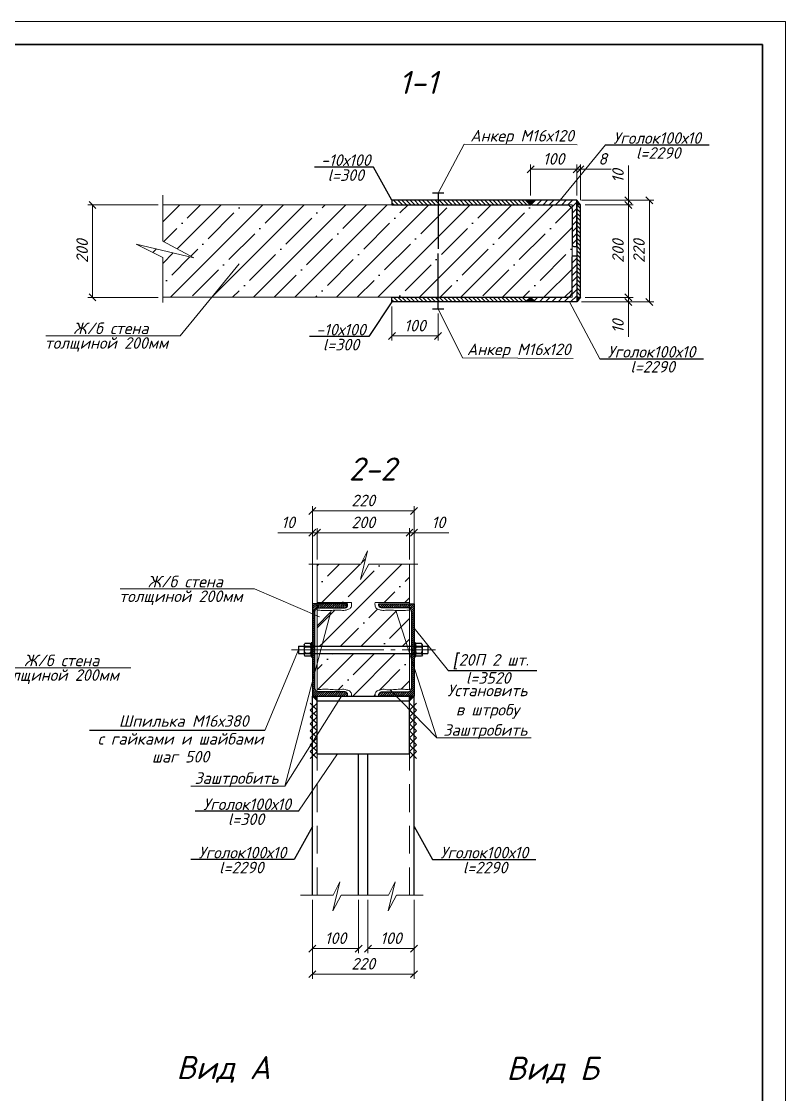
# Model space of a CAD drawing. Header units: millimetres. Extents: x 10124 to 8132345, y -95635 to 1386204.
# Drawn here: x 163665 to 165319, y 27739 to 30060 of the extents above; entities that cross this region are included whole.
import ezdxf

# ---------------------------------------------------------------- set-up
doc = ezdxf.new("R2010")
doc.units = ezdxf.units.MM
doc.linetypes.add('GOST2.303 5', pattern=[24, 20, -1.5, 1, -1.5])
doc.linetypes.add('Пунктир 2мм', pattern=[3, 2, -1])
doc.layers.get('DEFPOINTS').update_dxf_attribs({"color": 1})
doc.layers.add('013', color=7, linetype='Continuous', lineweight=13)
doc.layers.add('030', color=7, linetype='Continuous', lineweight=30)
doc.layers.add('ФВ-5', color=7, linetype='Continuous')
doc.styles.add('10', font='isocpeui.ttf', dxfattribs={"height": 25})
doc.styles.add('GOST', font='isocpeur.TTF')
doc.dimstyles.new('10', dxfattribs={"dimtxt": 37.5, "dimasz": 15, "dimexe": 10, "dimexo": 10, "dimgap": 10, "dimtad": 1, "dimtxsty": '10', "dimblk": 'OBLIQUE', "dimcen": 2.5, "dimadec": 0, "dimazin": 0, "dimtfac": 1, "dimtmove": 0, "dimatfit": 3, "dimfxl": 1, "dimlwd": 15, "dimlwe": 15, "dimarcsym": 0})
pattern_1 = [(45, (21058.277, 169.936), (-6.7351921, 6.7351921), [])]

# ---------------------------------------------------------------- blocks, each defined once
blk = doc.blocks.new('*U16')
at = {"color": 44, "lineweight": 20, "ltscale": 10}
for p, q in [((594, 420), (0, 420)), ((594, 0), (594, 420))]:
    blk.add_line(p, q, dxfattribs=at)
at = {"color": 137, "lineweight": 35, "ltscale": 10}
for p, q in [((589, 415), (20, 415)), ((589, 5), (589, 415))]:
    blk.add_line(p, q, dxfattribs=at)
at = {"color": 44, "lineweight": 13, "style": 'GOST', "oblique": 10, "width": 0.8}
for tag in ['ФОРМАТВЕРТ', 'ФОРМАТГОРИЗ']:
    blk.add_attdef(tag, (542.98, 1.6), '', height=2, dxfattribs=at)
blk = doc.blocks.new('*U385')
blk.add_lwpolyline([(-28.3, 71.7), (-22.3, 71.7, -0.414214), (-18.3, 67.7), (-18.3, -6.3, 0.414214), (-6.3, -18.3), (67.7, -18.3, -0.414214), (71.7, -22.3), (71.7, -28.3), (-28.3, -28.3)], format="xyb", close=True)
blk = doc.blocks.new('_OBLIQUE')
at = {"color": 0, "linetype": 'ByBlock'}
blk.add_line((-0.5, -0.5), (0.5, 0.5), dxfattribs=at)
blk = doc.blocks.new('*D538')
at = {"color": 0, "lineweight": 15, "ltscale": 100, "transparency": 16777216}
for p, q in [((163961.3, 29663.5), (163809.3, 29663.5)), ((163819.3, 29463.5), (163819.3, 29663.5)), ((163961.3, 29463.5), (163809.3, 29463.5))]:
    blk.add_line(p, q, dxfattribs=at)
at = {"layer": 'DEFPOINTS', "color": 0, "ltscale": 100, "transparency": 16777216}
for p in [(163819.3, 29663.5), (163971.3, 29663.5), (163971.3, 29463.5)]:
    blk.add_point(p, dxfattribs=at)
at = {"color": 0, "lineweight": 15, "ltscale": 100, "transparency": 16777216, "xscale": 15, "yscale": 15, "zscale": 15}
for p, rotation in [((163819.3, 29663.5), 90), ((163819.3, 29463.5), 270)]:
    blk.add_blockref('_OBLIQUE', p, dxfattribs=dict(at, rotation=rotation))
at = {"color": 0, "ltscale": 100, "transparency": 16777216, "insert": (163796.8, 29563.5), "char_height": 25, "attachment_point": 5, "rotation": 90, "style": '10'}
blk.add_mtext('200', dxfattribs=at)
blk = doc.blocks.new('*D506')
at = {"color": 0, "lineweight": 15, "ltscale": 100, "transparency": 16777216}
for p, q in [((164767.2, 29683.5), (164767.2, 29750.5)), ((164867.2, 29740.5), (164767.2, 29740.5)), ((164867.2, 29683.5), (164867.2, 29750.5))]:
    blk.add_line(p, q, dxfattribs=at)
at = {"layer": 'DEFPOINTS', "color": 0, "ltscale": 100, "transparency": 16777216}
for p in [(164767.2, 29740.5), (164767.2, 29673.5), (164867.2, 29673.5)]:
    blk.add_point(p, dxfattribs=at)
at = {"color": 0, "lineweight": 15, "ltscale": 100, "transparency": 16777216, "xscale": 15, "yscale": 15, "zscale": 15, "rotation": 180}
blk.add_blockref('_OBLIQUE', (164767.2, 29740.5), dxfattribs=at)
at = {"color": 0, "lineweight": 15, "ltscale": 100, "transparency": 16777216, "xscale": 15, "yscale": 15, "zscale": 15}
blk.add_blockref('_OBLIQUE', (164867.2, 29740.5), dxfattribs=at)
at = {"color": 0, "ltscale": 100, "transparency": 16777216, "insert": (164817.2, 29763), "char_height": 25, "attachment_point": 5, "style": '10'}
blk.add_mtext('100', dxfattribs=at)
blk = doc.blocks.new('*D507')
at = {"color": 0, "lineweight": 15, "ltscale": 100, "transparency": 16777216}
for p, q in [((164867.2, 29740.5), (164852.2, 29740.5)), ((164867.2, 29683.5), (164867.2, 29750.5)), ((164867.2, 29740.5), (164875.2, 29740.5)), ((164875.2, 29673.5), (164875.2, 29750.5)), ((164875.2, 29740.5), (164941.8, 29740.5))]:
    blk.add_line(p, q, dxfattribs=at)
at = {"layer": 'DEFPOINTS', "color": 0, "ltscale": 100, "transparency": 16777216}
for p in [(164875.2, 29740.5), (164867.2, 29673.5), (164875.2, 29663.5)]:
    blk.add_point(p, dxfattribs=at)
at = {"color": 0, "lineweight": 15, "ltscale": 100, "transparency": 16777216, "xscale": 15, "yscale": 15, "zscale": 15}
blk.add_blockref('_OBLIQUE', (164867.2, 29740.5), dxfattribs=at)
at = {"color": 0, "lineweight": 15, "ltscale": 100, "transparency": 16777216, "xscale": 15, "yscale": 15, "zscale": 15, "rotation": 180}
blk.add_blockref('_OBLIQUE', (164875.2, 29740.5), dxfattribs=at)
at = {"color": 0, "ltscale": 100, "transparency": 16777216, "insert": (164923.5, 29763), "char_height": 25, "attachment_point": 5, "style": '10'}
blk.add_mtext('8', dxfattribs=at)
blk = doc.blocks.new('*D508')
at = {"color": 0, "lineweight": 15, "ltscale": 100, "transparency": 16777216}
for p, q in [((164979, 29463.5), (164979, 29478.5)), ((164885.2, 29463.5), (164989, 29463.5)), ((164979, 29463.5), (164979, 29453.5)), ((164877.2, 29453.5), (164989, 29453.5)), ((164979, 29453.5), (164979, 29378.4))]:
    blk.add_line(p, q, dxfattribs=at)
at = {"layer": 'DEFPOINTS', "color": 0, "ltscale": 100, "transparency": 16777216}
for p in [(164875.2, 29463.5), (164867.2, 29453.5), (164979, 29453.5)]:
    blk.add_point(p, dxfattribs=at)
at = {"color": 0, "lineweight": 15, "ltscale": 100, "transparency": 16777216, "xscale": 15, "yscale": 15, "zscale": 15}
for p, rotation in [((164979, 29463.5), 270), ((164979, 29453.5), 90)]:
    blk.add_blockref('_OBLIQUE', p, dxfattribs=dict(at, rotation=rotation))
at = {"color": 0, "ltscale": 100, "transparency": 16777216, "insert": (164956.5, 29400.9), "char_height": 25, "attachment_point": 5, "rotation": 90, "style": '10'}
blk.add_mtext('10', dxfattribs=at)
blk = doc.blocks.new('*D539')
at = {"color": 0, "lineweight": 15, "ltscale": 100, "transparency": 16777216}
for p, q in [((164885.2, 29663.5), (164989, 29663.5)), ((164979, 29463.5), (164979, 29663.5)), ((164885.2, 29463.5), (164989, 29463.5))]:
    blk.add_line(p, q, dxfattribs=at)
at = {"layer": 'DEFPOINTS', "color": 0, "ltscale": 100, "transparency": 16777216}
for p in [(164875.2, 29663.5), (164979, 29663.5), (164875.2, 29463.5)]:
    blk.add_point(p, dxfattribs=at)
at = {"color": 0, "lineweight": 15, "ltscale": 100, "transparency": 16777216, "xscale": 15, "yscale": 15, "zscale": 15}
for p, rotation in [((164979, 29663.5), 90), ((164979, 29463.5), 270)]:
    blk.add_blockref('_OBLIQUE', p, dxfattribs=dict(at, rotation=rotation))
at = {"color": 0, "ltscale": 100, "transparency": 16777216, "insert": (164956.5, 29563.5), "char_height": 25, "attachment_point": 5, "rotation": 90, "style": '10'}
blk.add_mtext('200', dxfattribs=at)
blk = doc.blocks.new('*D509')
at = {"color": 0, "lineweight": 15, "ltscale": 100, "transparency": 16777216}
for p, q in [((164979, 29673.5), (164979, 29748.7)), ((164877.2, 29673.5), (164989, 29673.5)), ((164979, 29663.5), (164979, 29673.5)), ((164885.2, 29663.5), (164989, 29663.5)), ((164979, 29663.5), (164979, 29648.5))]:
    blk.add_line(p, q, dxfattribs=at)
at = {"layer": 'DEFPOINTS', "color": 0, "ltscale": 100, "transparency": 16777216}
for p in [(164867.2, 29673.5), (164979, 29673.5), (164875.2, 29663.5)]:
    blk.add_point(p, dxfattribs=at)
at = {"color": 0, "lineweight": 15, "ltscale": 100, "transparency": 16777216, "xscale": 15, "yscale": 15, "zscale": 15}
for p, rotation in [((164979, 29673.5), 270), ((164979, 29663.5), 90)]:
    blk.add_blockref('_OBLIQUE', p, dxfattribs=dict(at, rotation=rotation))
at = {"color": 0, "ltscale": 100, "transparency": 16777216, "insert": (164956.5, 29726.1), "char_height": 25, "attachment_point": 5, "rotation": 90, "style": '10'}
blk.add_mtext('10', dxfattribs=at)
blk = doc.blocks.new('*D510')
at = {"color": 0, "lineweight": 15, "ltscale": 100, "transparency": 16777216}
for p, q in [((164877.2, 29673.5), (165034.3, 29673.5)), ((165024.3, 29453.5), (165024.3, 29673.5)), ((164877.2, 29453.5), (165034.3, 29453.5))]:
    blk.add_line(p, q, dxfattribs=at)
at = {"layer": 'DEFPOINTS', "color": 0, "ltscale": 100, "transparency": 16777216}
for p in [(164867.2, 29673.5), (165024.3, 29673.5), (164867.2, 29453.5)]:
    blk.add_point(p, dxfattribs=at)
at = {"color": 0, "lineweight": 15, "ltscale": 100, "transparency": 16777216, "xscale": 15, "yscale": 15, "zscale": 15}
for p, rotation in [((165024.3, 29673.5), 90), ((165024.3, 29453.5), 270)]:
    blk.add_blockref('_OBLIQUE', p, dxfattribs=dict(at, rotation=rotation))
at = {"color": 0, "ltscale": 100, "transparency": 16777216, "insert": (165001.8, 29563.5), "char_height": 25, "attachment_point": 5, "rotation": 90, "style": '10'}
blk.add_mtext('220', dxfattribs=at)
blk = doc.blocks.new('*D541')
at = {"color": 0, "lineweight": 15, "ltscale": 100, "transparency": 16777216}
for p, q in [((164467.2, 29443.5), (164467.2, 29369.9)), ((164567.2, 29428.5), (164567.2, 29369.9)), ((164467.2, 29379.9), (164567.2, 29379.9))]:
    blk.add_line(p, q, dxfattribs=at)
at = {"layer": 'DEFPOINTS', "color": 0, "ltscale": 100, "transparency": 16777216}
for p in [(164467.2, 29453.5), (164567.2, 29438.5), (164567.2, 29379.9)]:
    blk.add_point(p, dxfattribs=at)
at = {"color": 0, "lineweight": 15, "ltscale": 100, "transparency": 16777216, "xscale": 15, "yscale": 15, "zscale": 15, "rotation": 180}
blk.add_blockref('_OBLIQUE', (164467.2, 29379.9), dxfattribs=at)
at = {"color": 0, "lineweight": 15, "ltscale": 100, "transparency": 16777216, "xscale": 15, "yscale": 15, "zscale": 15}
blk.add_blockref('_OBLIQUE', (164567.2, 29379.9), dxfattribs=at)
at = {"color": 0, "ltscale": 100, "transparency": 16777216, "insert": (164517.2, 29402.4), "char_height": 25, "attachment_point": 5, "style": '10'}
blk.add_mtext('100', dxfattribs=at)
blk = doc.blocks.new('*D517')
at = {"color": 0, "lineweight": 15, "ltscale": 100, "transparency": 16777216}
for p, q in [((164305.2, 28896.6), (164305.2, 28964.2)), ((164305.2, 28954.2), (164505.2, 28954.2)), ((164505.2, 28896.6), (164505.2, 28964.2))]:
    blk.add_line(p, q, dxfattribs=at)
at = {"layer": 'DEFPOINTS', "color": 0, "ltscale": 100, "transparency": 16777216}
for p in [(164505.2, 28954.2), (164305.2, 28886.6), (164505.2, 28886.6)]:
    blk.add_point(p, dxfattribs=at)
at = {"color": 0, "lineweight": 15, "ltscale": 100, "transparency": 16777216, "xscale": 15, "yscale": 15, "zscale": 15, "rotation": 180}
blk.add_blockref('_OBLIQUE', (164305.2, 28954.2), dxfattribs=at)
at = {"color": 0, "lineweight": 15, "ltscale": 100, "transparency": 16777216, "xscale": 15, "yscale": 15, "zscale": 15}
blk.add_blockref('_OBLIQUE', (164505.2, 28954.2), dxfattribs=at)
at = {"color": 0, "ltscale": 100, "transparency": 16777216, "insert": (164405.2, 28976.7), "char_height": 25, "attachment_point": 5, "style": '10'}
blk.add_mtext('200', dxfattribs=at)
blk = doc.blocks.new('*D518')
at = {"layer": '013', "color": 0, "lineweight": 15, "ltscale": 100, "transparency": 16777216}
for p, q in [((164295.2, 28954.2), (164220.1, 28954.2)), ((164295.2, 28896.6), (164295.2, 28964.2)), ((164305.2, 28954.2), (164295.2, 28954.2)), ((164305.2, 28896.6), (164305.2, 28964.2)), ((164305.2, 28954.2), (164320.2, 28954.2))]:
    blk.add_line(p, q, dxfattribs=at)
at = {"layer": 'DEFPOINTS', "color": 0, "ltscale": 100, "transparency": 16777216}
for p in [(164295.2, 28954.2), (164295.2, 28886.6), (164305.2, 28886.6)]:
    blk.add_point(p, dxfattribs=at)
at = {"layer": '013', "color": 0, "lineweight": 15, "ltscale": 100, "transparency": 16777216, "xscale": 15, "yscale": 15, "zscale": 15}
blk.add_blockref('_OBLIQUE', (164295.2, 28954.2), dxfattribs=at)
at = {"layer": '013', "color": 0, "lineweight": 15, "ltscale": 100, "transparency": 16777216, "xscale": 15, "yscale": 15, "zscale": 15, "rotation": 180}
blk.add_blockref('_OBLIQUE', (164305.2, 28954.2), dxfattribs=at)
at = {"layer": '013', "color": 0, "ltscale": 100, "transparency": 16777216, "insert": (164242.7, 28976.7), "char_height": 25, "attachment_point": 5, "style": '10'}
blk.add_mtext('10', dxfattribs=at)
blk = doc.blocks.new('*D519')
at = {"layer": '013', "color": 0, "lineweight": 15, "ltscale": 100, "transparency": 16777216}
for p, q in [((164505.2, 28954.2), (164490.2, 28954.2)), ((164505.2, 28896.6), (164505.2, 28964.2)), ((164505.2, 28954.2), (164515.2, 28954.2)), ((164515.2, 28710.9), (164515.2, 28964.2)), ((164515.2, 28954.2), (164590.4, 28954.2))]:
    blk.add_line(p, q, dxfattribs=at)
at = {"layer": 'DEFPOINTS', "color": 0, "ltscale": 100, "transparency": 16777216}
for p in [(164515.2, 28954.2), (164505.2, 28886.6), (164515.2, 28700.9)]:
    blk.add_point(p, dxfattribs=at)
at = {"layer": '013', "color": 0, "lineweight": 15, "ltscale": 100, "transparency": 16777216, "xscale": 15, "yscale": 15, "zscale": 15}
blk.add_blockref('_OBLIQUE', (164505.2, 28954.2), dxfattribs=at)
at = {"layer": '013', "color": 0, "lineweight": 15, "ltscale": 100, "transparency": 16777216, "xscale": 15, "yscale": 15, "zscale": 15, "rotation": 180}
blk.add_blockref('_OBLIQUE', (164515.2, 28954.2), dxfattribs=at)
at = {"layer": '013', "color": 0, "ltscale": 100, "transparency": 16777216, "insert": (164567.8, 28976.7), "char_height": 25, "attachment_point": 5, "style": '10'}
blk.add_mtext('10', dxfattribs=at)
blk = doc.blocks.new('*D496')
at = {"layer": '013', "color": 0, "lineweight": 15, "ltscale": 100, "transparency": 16777216}
for p, q in [((164295.2, 28710.9), (164295.2, 29011.6)), ((164295.2, 29001.6), (164515.2, 29001.6)), ((164515.2, 28710.9), (164515.2, 29011.6))]:
    blk.add_line(p, q, dxfattribs=at)
at = {"layer": 'DEFPOINTS', "color": 0, "ltscale": 100, "transparency": 16777216}
for p in [(164515.2, 29001.6), (164295.2, 28700.9), (164515.2, 28700.9)]:
    blk.add_point(p, dxfattribs=at)
at = {"layer": '013', "color": 0, "lineweight": 15, "ltscale": 100, "transparency": 16777216, "xscale": 15, "yscale": 15, "zscale": 15, "rotation": 180}
blk.add_blockref('_OBLIQUE', (164295.2, 29001.6), dxfattribs=at)
at = {"layer": '013', "color": 0, "lineweight": 15, "ltscale": 100, "transparency": 16777216, "xscale": 15, "yscale": 15, "zscale": 15}
blk.add_blockref('_OBLIQUE', (164515.2, 29001.6), dxfattribs=at)
at = {"layer": '013', "color": 0, "ltscale": 100, "transparency": 16777216, "insert": (164405.2, 29024.1), "char_height": 25, "attachment_point": 5, "style": '10'}
blk.add_mtext('220', dxfattribs=at)
blk = doc.blocks.new('*D498')
at = {"layer": '013', "color": 0, "lineweight": 15, "ltscale": 100, "transparency": 16777216}
for p, q in [((164295.2, 28160.3), (164295.2, 28044.8)), ((164395.2, 28160.3), (164395.2, 28044.8)), ((164295.2, 28054.8), (164395.2, 28054.8))]:
    blk.add_line(p, q, dxfattribs=at)
at = {"layer": 'DEFPOINTS', "color": 0, "ltscale": 100, "transparency": 16777216}
for p in [(164295.2, 28170.3), (164395.2, 28170.3), (164395.2, 28054.8)]:
    blk.add_point(p, dxfattribs=at)
at = {"layer": '013', "color": 0, "lineweight": 15, "ltscale": 100, "transparency": 16777216, "xscale": 15, "yscale": 15, "zscale": 15, "rotation": 180}
blk.add_blockref('_OBLIQUE', (164295.2, 28054.8), dxfattribs=at)
at = {"layer": '013', "color": 0, "lineweight": 15, "ltscale": 100, "transparency": 16777216, "xscale": 15, "yscale": 15, "zscale": 15}
blk.add_blockref('_OBLIQUE', (164395.2, 28054.8), dxfattribs=at)
at = {"layer": '013', "color": 0, "ltscale": 100, "transparency": 16777216, "insert": (164345.2, 28077.3), "char_height": 25, "attachment_point": 5, "style": '10'}
blk.add_mtext('100', dxfattribs=at)
blk = doc.blocks.new('*D499')
at = {"layer": '013', "color": 0, "lineweight": 15, "ltscale": 100, "transparency": 16777216}
for p, q in [((164295.2, 28160.3), (164295.2, 27989.5)), ((164515.2, 28160.3), (164515.2, 27989.5)), ((164295.2, 27999.5), (164515.2, 27999.5))]:
    blk.add_line(p, q, dxfattribs=at)
at = {"layer": 'DEFPOINTS', "color": 0, "ltscale": 100, "transparency": 16777216}
for p in [(164295.2, 28170.3), (164515.2, 28170.3), (164515.2, 27999.5)]:
    blk.add_point(p, dxfattribs=at)
at = {"layer": '013', "color": 0, "lineweight": 15, "ltscale": 100, "transparency": 16777216, "xscale": 15, "yscale": 15, "zscale": 15, "rotation": 180}
blk.add_blockref('_OBLIQUE', (164295.2, 27999.5), dxfattribs=at)
at = {"layer": '013', "color": 0, "lineweight": 15, "ltscale": 100, "transparency": 16777216, "xscale": 15, "yscale": 15, "zscale": 15}
blk.add_blockref('_OBLIQUE', (164515.2, 27999.5), dxfattribs=at)
at = {"layer": '013', "color": 0, "ltscale": 100, "transparency": 16777216, "insert": (164405.2, 28022), "char_height": 25, "attachment_point": 5, "style": '10'}
blk.add_mtext('220', dxfattribs=at)
blk = doc.blocks.new('*D500')
at = {"layer": '013', "color": 0, "lineweight": 15, "ltscale": 100, "transparency": 16777216}
for p, q in [((164415.2, 28160.3), (164415.2, 28044.8)), ((164515.2, 28160.3), (164515.2, 28044.8)), ((164415.2, 28054.8), (164515.2, 28054.8))]:
    blk.add_line(p, q, dxfattribs=at)
at = {"layer": 'DEFPOINTS', "color": 0, "ltscale": 100, "transparency": 16777216}
for p in [(164415.2, 28170.3), (164515.2, 28170.3), (164515.2, 28054.8)]:
    blk.add_point(p, dxfattribs=at)
at = {"layer": '013', "color": 0, "lineweight": 15, "ltscale": 100, "transparency": 16777216, "xscale": 15, "yscale": 15, "zscale": 15, "rotation": 180}
blk.add_blockref('_OBLIQUE', (164415.2, 28054.8), dxfattribs=at)
at = {"layer": '013', "color": 0, "lineweight": 15, "ltscale": 100, "transparency": 16777216, "xscale": 15, "yscale": 15, "zscale": 15}
blk.add_blockref('_OBLIQUE', (164515.2, 28054.8), dxfattribs=at)
at = {"layer": '013', "color": 0, "ltscale": 100, "transparency": 16777216, "insert": (164465.2, 28077.3), "char_height": 25, "attachment_point": 5, "style": '10'}
blk.add_mtext('100', dxfattribs=at)
blk = doc.blocks.new('*U291')
blk.add_lwpolyline([(-23, -100), (53, -100), (53, -96.5, 0.414214), (47.5, -91), (-8.3, -91, -0.414214), (-17.8, -81.5), (-17.8, 81.5, -0.414214), (-8.3, 91), (47.5, 91, 0.414214), (53, 96.5), (53, 100), (-23, 100)], format="xyb", close=True)
blk = doc.blocks.new('*U292')
at = {"color": 0, "linetype": 'ByBlock', "lineweight": -2}
for p, q in [((-7.4, 11), (-5.8, 13.9)), ((-7.4, 11), (-7.4, -11)), ((5.8, 13.9), (-5.8, 13.9)), ((-5.8, 6.9), (5.8, 6.9)), ((7.4, 11), (5.8, 13.9)), ((7.4, -11), (7.4, 11)), ((-7.4, -11), (-5.8, -13.9)), ((-5.8, -6.9), (5.8, -6.9)), ((5.8, -13.9), (-5.8, -13.9)), ((7.4, -11), (5.8, -13.9))]:
    blk.add_line(p, q, dxfattribs=at)
for centre, start, end in [((-1.7, 10.9), 179.278, 224.8196), ((-1.7, 2.9), 135.1804, 180.722), ((1.7, 10.9), 315.1804, 0.722), ((1.7, 2.9), 359.278, 44.8196), ((-1.7, -2.9), 179.278, 224.8196), ((-1.7, -10.9), 135.1804, 180.722), ((1.7, -2.9), 315.1804, 0.722), ((1.7, -10.9), 359.278, 44.8196)]:
    blk.add_arc(centre, 5.68, start, end, dxfattribs=at)
blk = doc.blocks.new('*U293')
at = {"color": 0, "linetype": 'ByBlock', "lineweight": 9}
for p, q in [((-1.5, 8.5), (1.5, 8.5)), ((-1.5, -8.5), (1.5, -8.5))]:
    blk.add_line(p, q, dxfattribs=at)
at = {"color": 0, "linetype": 'ByBlock', "lineweight": -2}
blk.add_lwpolyline([(-1.5, -15), (1.5, -15), (1.5, 15), (-1.5, 15)], close=True, dxfattribs=at)

msp = doc.modelspace()

# ---------------------------------------------------------------- hatches: boundary and pattern name
at = {"layer": '013', "ltscale": 100}
h = msp.add_hatch(dxfattribs=at)
h.set_pattern_fill('ANSI31', color=256, scale=2, angle=90)
h.set_pattern_definition([(135, (50093.468, 519.489), (-4.49012806, -4.49012806), [])])
h.paths.add_polyline_path([(164756.56, 29673.529), (164467.166, 29673.529), (164467.166, 29663.529), (164766.56, 29663.529)])
h = msp.add_hatch(color=256, dxfattribs=at)
h.dxf.hatch_style = 1
h.paths.add_polyline_path([(164756.56, 29673.529), (164777.773, 29673.529), (164767.166, 29662.923)])
h = msp.add_hatch(color=256, dxfattribs=at)
h.dxf.hatch_style = 1
h.paths.add_polyline_path([(164875.166, 29663.529), (164867.166, 29663.529), (164867.166, 29673.529)])
h = msp.add_hatch(dxfattribs=at)
h.set_pattern_fill('ANSI31', color=256, scale=2, angle=90)
h.set_pattern_definition([(135, (50068.468, 679.489), (-4.49012806, -4.49012806), [])])
h.paths.add_polyline_path([(164875.166, 29663.529), (164867.166, 29663.529), (164867.166, 29463.529), (164875.166, 29463.529)])
h = msp.add_hatch(dxfattribs=at)
h.set_pattern_fill('ANSI31', color=256, scale=2, angle=90)
h.set_pattern_definition([(135, (50093.468, 309.489), (-4.49012806, -4.49012806), [])])
h.paths.add_polyline_path([(164756.56, 29463.529), (164467.166, 29463.529), (164467.166, 29453.529), (164766.56, 29453.529)])
h = msp.add_hatch(color=256, dxfattribs=at)
h.dxf.hatch_style = 1
h.paths.add_polyline_path([(164756.56, 29453.529), (164777.773, 29453.529), (164767.166, 29464.136)])
h = msp.add_hatch(color=256, dxfattribs=at)
h.dxf.hatch_style = 1
h.paths.add_polyline_path([(164875.166, 29463.529), (164867.166, 29463.529), (164867.166, 29453.529)])
h = msp.add_hatch(dxfattribs=at)
h.set_pattern_fill('ANSI31', color=256)
h.set_pattern_definition([(45, (34438.071, 265.427), (-2.24506403, 2.24506403), [])])
h.paths.add_polyline_path([(164371.238, 28797.387), (164371.238, 28800.887), (164295.238, 28800.887), (164295.238, 28600.887), (164371.238, 28600.887), (164371.238, 28604.387, 0.41421356), (164365.738, 28609.887), (164309.938, 28609.887, -0.41421356), (164300.438, 28619.387), (164300.438, 28782.387, -0.41421356), (164309.938, 28791.887), (164365.738, 28791.887, 0.41421356)])
h = msp.add_hatch(dxfattribs=at)
h.set_pattern_fill('ANSI31', color=256)
h.set_pattern_definition([(45, (34238.071, 265.427), (-2.24506403, 2.24506403), [])])
h.paths.add_polyline_path([(164515.238, 28800.887), (164439.238, 28800.887), (164439.238, 28797.387, 0.41421356), (164444.738, 28791.887), (164500.538, 28791.887, -0.41421356), (164510.038, 28782.387), (164510.038, 28619.387, -0.41421356), (164500.538, 28609.887), (164444.738, 28609.887, 0.41421356), (164439.238, 28604.387), (164439.238, 28600.887), (164515.238, 28600.887)])
at = {"layer": 'ФВ-5', "ltscale": 100}
h = msp.add_hatch(dxfattribs=at)
h.set_pattern_fill('ANSI31', color=256, scale=3)
h.set_pattern_definition(pattern_1)
h.paths.add_polyline_path([(164867.166, 29673.529), (164777.773, 29673.529), (164768.658, 29664.414, 0.17113146), (164771.166, 29663.529), (164845.166, 29663.529), (164857.166, 29663.529), (164857.166, 29577.529, 0.41421356), (164861.166, 29573.529), (164867.166, 29573.529)])
h = msp.add_hatch(dxfattribs=at)
h.set_pattern_fill('ANSI35', color=256, scale=10)
h.paths.add_polyline_path([(164857.166, 29549.529), (164857.166, 29651.529, 0.41421356), (164845.166, 29663.529), (164771.166, 29663.529), (164767.773, 29663.529), (164767.166, 29662.923), (164766.56, 29663.529), (164467.166, 29663.529), (163971.254, 29663.529), (163971.254, 29584.754), (164038.495, 29548.857), (163913.963, 29578.769), (163971.254, 29549.733), (163971.254, 29463.529), (164766.56, 29463.529), (164767.166, 29464.136), (164767.773, 29463.529), (164845.166, 29463.529, 0.41421356), (164857.166, 29475.529)])
h = msp.add_hatch(dxfattribs=at)
h.set_pattern_fill('ANSI31', color=256, scale=3)
h.set_pattern_definition(pattern_1)
h.paths.add_polyline_path([(164857.166, 29663.529), (164845.166, 29663.529, -0.41421356), (164857.166, 29651.529)], flags=17)
h = msp.add_hatch(dxfattribs=at)
h.set_pattern_fill('ANSI31', color=256, scale=3)
h.set_pattern_definition(pattern_1)
h.paths.add_polyline_path([(164867.166, 29553.529), (164861.166, 29553.529, 0.41421356), (164857.166, 29549.529), (164857.166, 29475.529), (164857.166, 29463.529), (164771.166, 29463.529, 0.17113146), (164768.658, 29462.645), (164777.773, 29453.529), (164867.166, 29453.529)])
h = msp.add_hatch(dxfattribs=at)
h.set_pattern_fill('ANSI31', color=256, scale=3)
h.set_pattern_definition(pattern_1)
h.paths.add_polyline_path([(164857.166, 29475.529, -0.41421356), (164845.166, 29463.529), (164857.166, 29463.529)], flags=17)
h = msp.add_hatch(dxfattribs=at)
h.set_pattern_fill('ANSI35', color=256, scale=10)
edge = h.paths.add_edge_path()
edge.add_spline(control_points=[(164475.525, 28786.338), (164473.79, 28786.446), (164467.397, 28786.89), (164457.139, 28787.721), (164446.888, 28785.098), (164440.804, 28787.961), (164437.052, 28788.581), (164432.531, 28791.01), (164430.18, 28796.921), (164430.521, 28801.485), (164430.678, 28803.589)], knot_values=[29.76466783, 29.76466783, 29.76466783, 29.76466783, 34.97734804, 48.98502165, 60.84417593, 64.72848214, 68.75333396, 72.22744975, 79.64362483, 85.99063673, 85.99063673, 85.99063673, 85.99063673], degree=3, periodic=0)
edge.add_line((164430.678, 28803.589), (164505.238, 28803.589))
edge.add_line((164505.238, 28803.589), (164505.238, 28886.588))
edge.add_line((164505.238, 28886.588), (164417.141, 28886.588))
edge.add_line((164417.141, 28886.588), (164399.192, 28852.968))
edge.add_line((164399.192, 28852.968), (164414.148, 28915.234))
edge.add_line((164414.148, 28915.234), (164399.63, 28886.588))
edge.add_line((164399.63, 28886.588), (164305.238, 28886.588))
edge.add_line((164305.238, 28886.588), (164305.238, 28803.589))
edge.add_line((164305.238, 28803.589), (164379.798, 28803.589))
edge.add_spline(control_points=[(164379.798, 28803.589), (164379.955, 28801.485), (164380.296, 28796.921), (164377.945, 28791.01), (164373.425, 28788.581), (164369.672, 28787.961), (164363.588, 28785.098), (164353.337, 28787.721), (164343.447, 28786.92), (164337.428, 28786.498), (164336.065, 28786.409)], knot_values=[30.88017024, 30.88017024, 30.88017024, 30.88017024, 37.22718214, 44.64335722, 48.11747301, 52.14232483, 56.02663105, 67.88578532, 81.89345893, 85.99063673, 85.99063673, 85.99063673, 85.99063673], degree=3, periodic=0)
edge.add_line((164336.065, 28786.409), (164315.606, 28708.887))
edge.add_line((164315.606, 28708.887), (164500.558, 28708.887))
edge.add_line((164500.558, 28708.887), (164475.525, 28786.338))
h = msp.add_hatch(dxfattribs=at)
h.set_pattern_fill('ANSI35', color=256, scale=10)
h.set_pattern_definition([(45, (7358.99, 0), (-44.90128, 44.90128), []), (45, (7403.89, 0), (-44.90128, 44.90128), [79.375, -15.875, 0, -15.875])])
edge = h.paths.add_edge_path(flags=17)
edge.add_spline(control_points=[(164336.065, 28786.409), (164335.272, 28786.357), (164328.882, 28785.959), (164318.563, 28785.624), (164309.114, 28786.687), (164305.238, 28787.122)], knot_values=[0, 0, 0, 0, 2.3812171, 19.19003842, 30.88017024, 30.88017024, 30.88017024, 30.88017024], degree=3, periodic=0)
edge.add_line((164305.238, 28787.122), (164305.238, 28735.19))
edge.add_line((164305.238, 28735.19), (164321.357, 28730.68))
edge.add_line((164321.357, 28730.68), (164336.065, 28786.409))
h = msp.add_hatch(dxfattribs=at)
h.set_pattern_fill('ANSI35', color=256, scale=10)
edge = h.paths.add_edge_path(flags=17)
edge.add_spline(control_points=[(164336.065, 28786.409), (164335.272, 28786.357), (164328.882, 28785.959), (164318.563, 28785.624), (164309.114, 28786.687), (164305.238, 28787.122)], knot_values=[0, 0, 0, 0, 2.3812171, 19.19003842, 30.88017024, 30.88017024, 30.88017024, 30.88017024], degree=3, periodic=0)
edge.add_line((164305.238, 28787.122), (164305.238, 28708.887))
edge.add_line((164305.238, 28708.887), (164315.606, 28708.887))
edge.add_line((164315.606, 28708.887), (164336.065, 28786.409))
h = msp.add_hatch(dxfattribs=at)
h.set_pattern_fill('ANSI35', color=256, scale=10)
edge = h.paths.add_edge_path(flags=17)
edge.add_spline(control_points=[(164505.238, 28787.122), (164501.362, 28786.687), (164491.913, 28785.624), (164481.967, 28785.947), (164475.947, 28786.311), (164475.525, 28786.338)], knot_values=[0, 0, 0, 0, 11.69013182, 28.49895314, 29.76466783, 29.76466783, 29.76466783, 29.76466783], degree=3, periodic=0)
edge.add_line((164475.525, 28786.338), (164500.558, 28708.887))
edge.add_line((164500.558, 28708.887), (164505.238, 28708.887))
edge.add_line((164505.238, 28708.887), (164505.238, 28787.122))
h = msp.add_hatch(dxfattribs=at)
h.set_pattern_fill('ANSI35', color=256, scale=10)
edge = h.paths.add_edge_path()
edge.add_line((164505.238, 28692.887), (164311.384, 28692.887))
edge.add_line((164311.384, 28692.887), (164305.238, 28669.6))
edge.add_line((164305.238, 28669.6), (164305.238, 28614.652))
edge.add_spline(control_points=[(164305.238, 28614.652), (164309.114, 28615.088), (164318.563, 28616.151), (164330.251, 28615.772), (164342.661, 28614.919), (164353.336, 28614.054), (164363.589, 28616.677), (164369.671, 28613.814), (164373.429, 28613.194), (164377.925, 28610.767), (164380.065, 28605.771), (164379.864, 28602.098), (164379.798, 28600.887)], knot_values=[0, 0, 0, 0, 11.69013182, 28.49895314, 34.97734804, 48.98502165, 60.84417593, 64.72848214, 68.75333396, 72.22744975, 79.64362483, 83.28892293, 83.28892293, 83.28892293, 83.28892293], degree=3, periodic=0)
edge.add_line((164379.798, 28600.887), (164430.678, 28600.887))
edge.add_spline(control_points=[(164430.678, 28600.887), (164430.612, 28602.098), (164430.411, 28605.771), (164432.551, 28610.767), (164437.047, 28613.194), (164440.805, 28613.814), (164446.887, 28616.677), (164454.736, 28614.669), (164461.045, 28614.589), (164463.383, 28614.663)], knot_values=[41.95312709, 41.95312709, 41.95312709, 41.95312709, 45.59842519, 53.01460026, 56.48871605, 60.51356788, 64.39787409, 76.25702837, 83.28892293, 83.28892293, 83.28892293, 83.28892293], degree=3, periodic=0)
edge.add_spline(control_points=[(164463.383, 28614.663), (164465.702, 28614.738), (164470.155, 28615.08), (164480.225, 28615.772), (164491.913, 28616.151), (164501.362, 28615.088), (164505.238, 28614.652)], knot_values=[0, 0, 0, 0, 6.97577905, 13.45417395, 30.26299527, 41.95312709, 41.95312709, 41.95312709, 41.95312709], degree=3, periodic=0)
edge.add_line((164505.238, 28614.652), (164505.238, 28692.887))
h = msp.add_hatch(color=256, dxfattribs=at)
h.dxf.hatch_style = 1
h.paths.add_polyline_path([(164305.238, 28600.887), (164295.238, 28600.887), (164305.238, 28590.887)])
h = msp.add_hatch(color=256, dxfattribs=at)
h.dxf.hatch_style = 1
h.paths.add_polyline_path([(164515.238, 28600.887), (164505.238, 28600.887), (164505.238, 28590.887)])

# ---------------------------------------------------------------- linework, layer by layer
at = {"ltscale": 100}
for p, q in [((164929.719, 29793.045), (165153.46, 29793.045)), ((164427.364, 29745.193), (164299.473, 29745.193)), ((164467.166, 29673.529), (164427.364, 29745.193)), ((164579.666, 29688.529), (164554.666, 29688.529)), ((164567.166, 29688.529), (164567.166, 29568.529)), ((164756.56, 29673.529), (164767.166, 29662.923)), ((164777.773, 29673.529), (164756.56, 29673.529)), ((164767.166, 29662.923), (164777.773, 29673.529)), ((164875.166, 29663.529), (164867.166, 29673.529)), ((164567.166, 29438.529), (164567.166, 29558.529)), ((164756.56, 29453.529), (164767.166, 29464.136)), ((164767.166, 29464.136), (164777.773, 29453.529)), ((164875.166, 29463.529), (164867.166, 29453.529)), ((164467.166, 29453.529), (164416.976, 29378.567)), ((164554.666, 29438.529), (164579.666, 29438.529)), ((164777.773, 29453.529), (164756.56, 29453.529)), ((164416.976, 29378.567), (164289.085, 29378.567)), ((164917.509, 29330.61), (165141.25, 29330.61)), ((164780.489, 28655.676), (164589.433, 28655.676)), ((164305.238, 28585.887), (164290.238, 28570.887)), ((164290.238, 28585.887), (164305.238, 28570.887)), ((164520.238, 28585.887), (164505.238, 28570.887)), ((164505.238, 28585.887), (164520.238, 28570.887)), ((164305.238, 28570.887), (164290.238, 28555.887)), ((164290.238, 28570.887), (164305.238, 28555.887)), ((164305.238, 28555.887), (164290.238, 28540.887)), ((164290.238, 28555.887), (164305.238, 28540.887)), ((164520.238, 28570.887), (164505.238, 28555.887)), ((164505.238, 28570.887), (164520.238, 28555.887)), ((164520.238, 28555.887), (164505.238, 28540.887)), ((164505.238, 28555.887), (164520.238, 28540.887)), ((164191.881, 28526.414), (163812.976, 28526.414)), ((164305.238, 28540.887), (164290.238, 28525.887)), ((164290.238, 28540.887), (164305.238, 28525.887)), ((164520.238, 28540.887), (164505.238, 28525.887)), ((164505.238, 28540.887), (164520.238, 28525.887)), ((164305.238, 28525.887), (164290.238, 28510.887)), ((164290.238, 28525.887), (164305.238, 28510.887)), ((164305.238, 28510.887), (164290.238, 28495.887)), ((164290.238, 28510.887), (164305.238, 28495.887)), ((164520.238, 28525.887), (164505.238, 28510.887)), ((164505.238, 28525.887), (164520.238, 28510.887)), ((164520.238, 28510.887), (164505.238, 28495.887)), ((164505.238, 28510.887), (164520.238, 28495.887)), ((164305.238, 28495.887), (164290.238, 28480.887)), ((164290.238, 28495.887), (164305.238, 28480.887)), ((164305.238, 28480.887), (164290.238, 28465.887)), ((164290.238, 28480.887), (164305.238, 28465.887)), ((164520.238, 28495.887), (164505.238, 28480.887)), ((164505.238, 28495.887), (164520.238, 28480.887)), ((164520.238, 28480.887), (164505.238, 28465.887)), ((164505.238, 28480.887), (164520.238, 28465.887)), ((164265.436, 28352.064), (164041.695, 28352.064)), ((164295.238, 28319.122), (164255.436, 28247.458)), ((164515.238, 28319.122), (164555.04, 28247.458)), ((164255.436, 28247.458), (164031.695, 28247.458)), ((164555.04, 28247.458), (164778.781, 28247.458))]:
    msp.add_line(p, q, dxfattribs=at)
at = {"layer": '013', "ltscale": 100}
for p, q in [((164831.411, 29673.529), (164929.719, 29793.045)), ((164917.509, 29330.61), (164851.49, 29453.529)), ((164305.238, 28622.887), (164305.238, 28886.588)), ((164505.238, 28622.887), (164505.238, 28886.588)), ((164235.799, 28406.481), (164336.065, 28786.409)), ((164379.798, 28803.589), (164305.238, 28803.589)), ((164305.238, 28614.652), (164305.238, 28787.122)), ((164430.678, 28803.589), (164505.238, 28803.589)), ((164564.677, 28510.503), (164475.525, 28786.338)), ((164505.238, 28787.122), (164505.238, 28614.652)), ((164589.433, 28655.676), (164515.238, 28748.124)), ((164191.881, 28526.414), (164265.238, 28700.887)), ((164235.799, 28406.481), (164357.738, 28600.887)), ((164305.238, 28590.887), (164295.238, 28600.887)), ((164462.804, 28615.259), (164564.677, 28510.503)), ((164505.238, 28590.887), (164515.238, 28600.887)), ((164564.677, 28510.503), (164768.274, 28510.503)), ((164349.154, 28475.887), (164265.195, 28352.064)), ((164235.799, 28406.481), (164032.202, 28406.481))]:
    msp.add_line(p, q, dxfattribs=at)
at = {"layer": '013', "linetype": 'GOST2.303 5', "ltscale": 10}
msp.add_line((164249.546, 28700.887), (164561.791, 28700.887), dxfattribs=at)
at = {"layer": '013', "linetype": 'Пунктир 2мм', "ltscale": 30}
for p, q in [((164305.238, 28170.254), (164305.238, 28475.887)), ((164505.238, 28170.254), (164505.238, 28475.887))]:
    msp.add_line(p, q, dxfattribs=at)
at = {"layer": '013', "ltscale": 100}
for points in [[(164567.166, 29688.529), (164623.494, 29794.564), (164868.143, 29793.351)], [(163971.254, 29452.34), (163971.254, 29549.733), (163913.963, 29578.769), (164038.495, 29548.857), (163971.254, 29584.754), (163971.254, 29684.731)], [(163971.254, 29663.529), (164857.166, 29663.529), (164857.166, 29463.529), (163971.254, 29463.529)], [(164136.688, 29535.819), (164008.771, 29380.452), (163718.119, 29380.452)], [(164567.166, 29438.529), (164619.906, 29332.487), (164859.645, 29331.274)], [(164287.614, 28886.588), (164399.63, 28886.588), (164414.148, 28915.234), (164399.192, 28852.968), (164417.141, 28886.588), (164523.478, 28886.588)], [(164310.723, 28772.741), (164169.79, 28832.623), (163879.137, 28832.623)], [(163483.666, 28539.045), (163611.583, 28662.092), (163902.236, 28662.092)], [(164269.211, 28170.254), (164339.874, 28170.254), (164354.392, 28198.9), (164339.436, 28136.634), (164357.385, 28170.254), (164406.207, 28170.254)], [(164371.54, 28170.254), (164459.457, 28170.254), (164473.975, 28198.9), (164459.019, 28136.634), (164476.968, 28170.254), (164534.821, 28170.254)]]:
    msp.add_lwpolyline(points, dxfattribs=at)
for points in [[(164305.238, 28787.122), (164316.878, 28786.046), (164333.686, 28786.261), (164340.15, 28786.692), (164354.156, 28786.907), (164366.007, 28786.476), (164369.671, 28787.768), (164373.549, 28788.845), (164376.566, 28790.567), (164379.798, 28797.242), (164379.798, 28803.589)], [(164505.238, 28787.122), (164493.598, 28786.046), (164476.79, 28786.261), (164470.326, 28786.692), (164456.32, 28786.907), (164444.469, 28786.476), (164440.806, 28787.768), (164436.927, 28788.845), (164433.91, 28790.567), (164430.678, 28797.242), (164430.678, 28803.589)], [(164305.238, 28614.652), (164316.878, 28615.729), (164333.686, 28615.514), (164340.15, 28615.083), (164354.156, 28614.868), (164366.007, 28615.299), (164369.671, 28614.007), (164373.549, 28612.93), (164376.566, 28611.208), (164379.798, 28604.533), (164379.798, 28600.887)], [(164505.238, 28614.652), (164493.598, 28615.729), (164476.79, 28615.514), (164470.326, 28615.083), (164456.32, 28614.868), (164444.469, 28615.299), (164440.806, 28614.007), (164436.927, 28612.93), (164433.91, 28611.208), (164430.678, 28604.533), (164430.678, 28600.887)]]:
    msp.add_spline(points, degree=3, dxfattribs=at)
at = {"layer": '030', "ltscale": 100}
for p, q in [((164265.238, 28708.887), (164545.238, 28708.887)), ((164265.238, 28708.887), (164265.238, 28692.887)), ((164265.238, 28692.887), (164545.238, 28692.887)), ((164545.238, 28708.887), (164545.238, 28692.887)), ((164295.238, 28170.254), (164295.238, 28600.887)), ((164295.238, 28600.887), (164515.238, 28600.887)), ((164295.238, 28600.887), (164420.238, 28600.887)), ((164305.238, 28475.887), (164305.238, 28600.887)), ((164305.238, 28600.887), (164505.238, 28600.887)), ((164505.238, 28475.887), (164505.238, 28600.887)), ((164515.238, 28170.254), (164515.238, 28600.887)), ((164305.238, 28590.887), (164505.238, 28590.887)), ((164305.238, 28475.887), (164505.238, 28475.887)), ((164395.238, 28170.254), (164395.238, 28475.887)), ((164415.238, 28170.254), (164415.238, 28475.887))]:
    msp.add_line(p, q, dxfattribs=at)
for points in [[(164767.166, 29673.529), (164467.166, 29673.529), (164467.166, 29663.529), (164767.166, 29663.529), (164767.166, 29673.529)], [(164867.166, 29463.529), (164867.166, 29463.529), (164875.166, 29463.529), (164875.166, 29663.529), (164867.166, 29663.529), (164867.166, 29463.529)], [(164767.166, 29453.529), (164467.166, 29453.529), (164467.166, 29463.529), (164767.166, 29463.529), (164767.166, 29453.529)]]:
    msp.add_lwpolyline(points, dxfattribs=at)

# ---------------------------------------------------------------- block references
at = {"xscale": 10, "yscale": 10, "zscale": 10}
msp.add_blockref('*U16', (159379.057, 25860.225), dxfattribs=at)
at = {"layer": '030', "xscale": -1, "rotation": 90}
msp.add_blockref('*U385', (164838.866, 29645.229), dxfattribs=at)
at = {"layer": '030', "rotation": 90}
msp.add_blockref('*U385', (164838.866, 29481.829), dxfattribs=at)
at = {"layer": '030'}
for name, p in [('*U291', (164318.238, 28700.887)), ('*U292', (164284.838, 28700.887)), ('*U293', (164293.738, 28700.887)), ('*U293', (164516.738, 28700.887)), ('*U292', (164525.638, 28700.887))]:
    msp.add_blockref(name, p, dxfattribs=at)
at = {"layer": '030', "xscale": -1}
msp.add_blockref('*U291', (164492.238, 28700.887), dxfattribs=at)

# ---------------------------------------------------------------- texts
at = {"color": 0, "lineweight": 9, "attachment_point": 5, "style": '10'}
for s, insert, char_height, width in [('\\pxi1.23419;1-1', (164493.104, 29928.351), 50, 2395.44136), ('\\pxi1.23419;Ж/б стена ', (163843.683, 29396.471), 25, 2395.44136), ('\\pxi1.23419;толщиной 200мм', (163833.996, 29361.404), 25, 2395.44136), ('\\pxi1.23419;2-2', (164394.223, 29092.118), 50, 295.72287), ('\\pxi1.23419;Ж/б стена ', (164004.702, 28848.642), 25, 2395.44136), ('\\pxi1.23419;толщиной 200мм', (163995.014, 28813.575), 25, 2395.44136), ('\\pxi1.23419;Ж/б стена ', (163737.148, 28678.111), 25, 2395.44136), ('\\pxi1.23419;толщиной 200мм', (163727.46, 28643.044), 25, 2395.44136), ('\\pxi1.23419;Вид А', (164071.641, 27793.472), 50, 295.72287), ('\\pxi1.23419;Вид Б', (164784.093, 27791.937), 50, 295.72287)]:
    msp.add_mtext(s, dxfattribs=dict(at, insert=insert, char_height=char_height, width=width))
at = {"ltscale": 100, "char_height": 25, "attachment_point": 5, "style": '10'}
for s, insert in [('Анкер М16х120', (164748.995, 29809.601)), ('Уголок100х10', (165041.27, 29808.082)), ('l=2290', (165043.677, 29775.708)), ('-10х100', (164367.466, 29760.23)), ('l=300', (164367.466, 29727.856)), ('-10х100', (164357.077, 29393.604)), ('l=300', (164357.077, 29361.229)), ('Анкер М16х120', (164741.706, 29347.524)), ('Уголок100х10', (165029.06, 29345.647)), ('l=2290', (165031.467, 29313.272)), ('{\\fArial|b0|i1|c204|p34;\\H1.08333x;[}20П 2 шт.', (164682.37, 28676.327)), ('l=3520 ', (164675.581, 28640.307)), ('Установить \\Pв штробу', (164673.912, 28588.934)), ('Шпилька М16х380', (164016.678, 28547.065)), ('Заштробить', (164669.512, 28524.216)), ('с гайками и шайбами', (164009.889, 28508.509)), ('шаг 500', (164009.889, 28469.809)), ('Заштробить', (164130.964, 28420.195)), ('Уголок100х10', (164153.885, 28367.101)), ('l=300', (164151.478, 28334.726)), ('Уголок100х10', (164143.885, 28262.495)), ('Уголок100х10', (164667.231, 28262.495)), ('l=2290', (164141.478, 28230.12)), ('l=2290', (164668.998, 28230.12))]:
    msp.add_mtext(s, dxfattribs=dict(at, insert=insert))

# ---------------------------------------------------------------- dimensions: what is measured, and where the dimension line sits
at = {"ltscale": 100}
for base, p1, p2, picture, middle in [((164767.166, 29740.509), (164867.166, 29673.529), (164767.166, 29673.529), '*D506', (164817.166, 29763.009)), ((164875.166, 29740.509), (164867.166, 29673.529), (164875.166, 29663.529), '*D507', (164923.481, 29763.009)), ((164567.166, 29379.858), (164467.166, 29453.529), (164567.166, 29438.529), '*D541', (164517.166, 29402.358)), ((164505.238, 28954.228), (164305.238, 28886.588), (164505.238, 28886.588), '*D517', (164405.238, 28976.728))]:
    dim = msp.add_linear_dim(base=base, p1=p1, p2=p2, dimstyle='10', dxfattribs=at)
    dim.commit()
    dim.dimension.update_dxf_attribs({"geometry": picture, "text_midpoint": middle})
for base, p1, p2, picture, middle in [((164979.033, 29673.529), (164875.166, 29663.529), (164867.166, 29673.529), '*D509', (164956.533, 29726.115)), ((163819.3, 29663.529), (163971.254, 29463.529), (163971.254, 29663.529), '*D538', (163796.8, 29563.529)), ((165024.257, 29673.529), (164867.166, 29453.529), (164867.166, 29673.529), '*D510', (165001.757, 29563.529)), ((164979.033, 29663.529), (164875.166, 29463.529), (164875.166, 29663.529), '*D539', (164956.533, 29563.529)), ((164979.033, 29453.529), (164875.166, 29463.529), (164867.166, 29453.529), '*D508', (164956.533, 29400.944))]:
    dim = msp.add_linear_dim(base=base, p1=p1, p2=p2, angle=90, dimstyle='10', dxfattribs=at)
    dim.commit()
    dim.dimension.update_dxf_attribs({"geometry": picture, "text_midpoint": middle})
at = {"layer": '013', "ltscale": 100}
for base, p1, p2, picture, middle in [((164515.238, 29001.552), (164295.238, 28700.887), (164515.238, 28700.887), '*D496', (164405.238, 29024.052)), ((164295.238, 28954.228), (164305.238, 28886.588), (164295.238, 28886.588), '*D518', (164242.653, 28976.728)), ((164395.238, 28054.845), (164295.238, 28170.254), (164395.238, 28170.254), '*D498', (164345.238, 28077.345)), ((164515.238, 27999.543), (164295.238, 28170.254), (164515.238, 28170.254), '*D499', (164405.238, 28022.043)), ((164515.238, 28054.845), (164415.238, 28170.254), (164515.238, 28170.254), '*D500', (164465.238, 28077.345))]:
    dim = msp.add_linear_dim(base=base, p1=p1, p2=p2, dimstyle='10', dxfattribs=at)
    dim.commit()
    dim.dimension.update_dxf_attribs({"geometry": picture, "text_midpoint": middle})
dim = msp.add_linear_dim(base=(164515.238, 28954.228), p1=(164505.238, 28886.588), p2=(164515.238, 28700.887), angle=180, dimstyle='10', dxfattribs=at)
dim.commit()
dim.dimension.update_dxf_attribs({"geometry": '*D519', "text_midpoint": (164567.823, 28976.728)})

doc.saveas('drawing.dxf')
